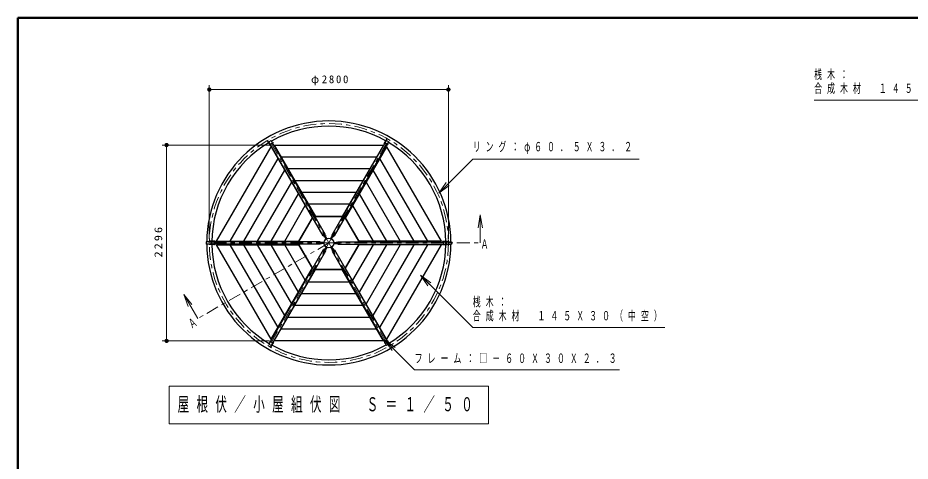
# Model space of a CAD drawing. Units: millimetres on the paper, with parts at other scales. Extents: x -385 to 0, y -5 to 267.
# Drawn here: x -385 to -176, y 163.1 to 267 of the extents above; entities that cross this region are included whole.
import ezdxf
from ezdxf.enums import TextEntityAlignment as Align

# ---------------------------------------------------------------- set-up
doc = ezdxf.new("R2010")
doc.units = ezdxf.units.MM
doc.linetypes.add('USER1', pattern=[4.5, 2.5, -2])
doc.linetypes.add('USER2', pattern=[6, 3, -1, 1, -1])
doc.layers.add('LY_1', color=131, linetype='Continuous', lineweight=25)
doc.layers.add('LY_4', color=7, linetype='Continuous', lineweight=13)
doc.styles.add('ＭＳ ゴシック', font='')
doc.styles.get('ＭＳ ゴシック').set_extended_font_data('MS Gothic')

# ---------------------------------------------------------------- blocks, each defined once
blk = doc.blocks.new('filled_dot')
at = {"color": 0, "linetype": 'Continuous', "lineweight": -2, "const_width": 1.25}
blk.add_lwpolyline([(-0.625, 0, 1), (0.625, 0, 1)], format="xyb", close=True, dxfattribs=at)

msp = doc.modelspace()

# ---------------------------------------------------------------- linework, layer by layer
at = {"layer": 'LY_1', "color": 7, "lineweight": 13}
for p, q in [((-340.167, 215.216), (-340.167, 251.181)), ((-284.167, 215.216), (-284.167, 251.181)), ((-340.167, 250.181), (-284.167, 250.181)), ((-326.076, 237.175), (-351.167, 237.175)), ((-350.167, 191.257), (-350.167, 237.175)), ((-286.432, 225.886), (-284.664, 228.361)), ((-286.432, 225.886), (-284.311, 228.007)), ((-283.957, 227.653), (-286.432, 225.886)), ((-277.201, 217.776), (-276.701, 220.776)), ((-276.701, 220.776), (-276.201, 217.776)), ((-276.701, 220.776), (-276.701, 217.776)), ((-276.701, 220.776), (-276.701, 214.216)), ((-288.956, 204.161), (-290.724, 206.636)), ((-290.724, 206.636), (-288.249, 204.868)), ((-290.724, 206.636), (-288.602, 204.514)), ((-345.094, 199.316), (-346.161, 202.164)), ((-346.161, 202.164), (-344.228, 199.816)), ((-346.161, 202.164), (-344.661, 199.566)), ((-346.161, 202.164), (-342.881, 196.483)), ((-326.076, 191.257), (-351.167, 191.257)), ((-297.354, 189.015), (-299.122, 191.49)), ((-299.122, 191.49), (-296.647, 189.722)), ((-299.122, 191.49), (-297.001, 189.369)), ((-349.567, 180.616), (-349.567, 171.816)), ((-274.767, 180.616), (-349.567, 180.616)), ((-274.767, 171.816), (-274.767, 180.616)), ((-349.567, 171.816), (-274.767, 171.816))]:
    msp.add_line(p, q, dxfattribs=at)
at = {"layer": 'LY_1', "color": 190}
for p, q in [((-325.806, 237.06), (-326.505, 238.27)), ((-299.203, 237.45), (-298.505, 238.66)), ((-326.198, 237.918), (-325.678, 238.218)), ((-313.462, 215.859), (-326.198, 237.918)), ((-312.942, 216.159), (-325.678, 238.218)), ((-311.392, 216.159), (-298.656, 238.218)), ((-310.872, 215.859), (-298.136, 237.918)), ((-298.656, 238.218), (-298.136, 237.918)), ((-313.667, 216.214), (-313.147, 216.514)), ((-312.816, 215.161), (-313.485, 216.319)), ((-313.462, 215.859), (-313.28, 215.964)), ((-312.66, 215.251), (-313.329, 216.409)), ((-313.124, 216.054), (-312.942, 216.159)), ((-311.673, 215.251), (-311.005, 216.409)), ((-311.517, 215.161), (-310.849, 216.319)), ((-311.392, 216.159), (-311.21, 216.054)), ((-311.187, 216.514), (-310.667, 216.214)), ((-311.054, 215.964), (-310.872, 215.859)), ((-338.77, 214.606), (-340.167, 214.606)), ((-338.77, 213.826), (-340.167, 213.826)), ((-339.709, 214.516), (-339.709, 213.916)), ((-314.237, 214.516), (-339.709, 214.516)), ((-339.709, 213.916), (-339.709, 214.516)), ((-314.237, 214.516), (-339.709, 214.516)), ((-314.237, 213.916), (-339.709, 213.916)), ((-314.237, 213.916), (-339.709, 213.916)), ((-314.647, 214.516), (-314.647, 213.916)), ((-314.647, 213.916), (-314.647, 214.516)), ((-313.31, 214.306), (-314.647, 214.306)), ((-313.31, 214.306), (-314.647, 214.306)), ((-313.31, 214.126), (-314.647, 214.126)), ((-313.31, 214.126), (-314.647, 214.126)), ((-314.237, 214.516), (-314.237, 214.306)), ((-314.237, 214.306), (-314.237, 214.516)), ((-314.237, 214.126), (-314.237, 213.916)), ((-314.237, 213.916), (-314.237, 214.126)), ((-312.816, 213.271), (-313.485, 212.113)), ((-312.66, 213.181), (-313.329, 212.023)), ((-311.673, 213.181), (-311.005, 212.023)), ((-311.517, 213.271), (-310.849, 212.113)), ((-311.024, 214.306), (-309.687, 214.306)), ((-311.024, 214.306), (-309.687, 214.306)), ((-311.024, 214.126), (-309.687, 214.126)), ((-311.024, 214.126), (-309.687, 214.126)), ((-310.097, 214.306), (-310.097, 214.516)), ((-310.097, 214.516), (-284.625, 214.516)), ((-310.097, 214.516), (-310.097, 214.306)), ((-310.097, 214.516), (-284.625, 214.516)), ((-310.097, 213.916), (-310.097, 214.126)), ((-310.097, 214.126), (-310.097, 213.916)), ((-310.097, 213.916), (-284.625, 213.916)), ((-310.097, 213.916), (-284.625, 213.916)), ((-309.687, 213.916), (-309.687, 214.516)), ((-309.687, 214.516), (-309.687, 213.916)), ((-285.564, 214.606), (-284.167, 214.606)), ((-285.564, 213.826), (-284.167, 213.826)), ((-284.625, 213.916), (-284.625, 214.516)), ((-284.625, 214.516), (-284.625, 213.916)), ((-313.462, 212.573), (-326.198, 190.514)), ((-312.942, 212.273), (-325.678, 190.214)), ((-313.147, 211.918), (-313.667, 212.218)), ((-313.28, 212.468), (-313.462, 212.573)), ((-312.942, 212.273), (-313.124, 212.378)), ((-311.21, 212.378), (-311.392, 212.273)), ((-311.392, 212.273), (-298.656, 190.214)), ((-310.667, 212.218), (-311.187, 211.918)), ((-310.872, 212.573), (-311.054, 212.468)), ((-310.872, 212.573), (-298.136, 190.514)), ((-325.678, 190.214), (-326.198, 190.514)), ((-325.131, 190.982), (-325.829, 189.772)), ((-298.136, 190.514), (-298.656, 190.214)), ((-298.528, 191.372), (-297.829, 190.162))]:
    msp.add_line(p, q, dxfattribs=at)
at = {"layer": 'LY_1', "color": 190, "linetype": 'USER2', "lineweight": 13}
for p, q in [((-312.167, 214.216), (-326.167, 238.465)), ((-312.167, 214.216), (-298.167, 238.465)), ((-326.05, 237.225), (-325.152, 237.743)), ((-299.182, 237.743), (-298.284, 237.225)), ((-313.329, 215.63), (-312.81, 215.93)), ((-311.524, 215.93), (-311.004, 215.63)), ((-312.167, 214.216), (-340.167, 214.216)), ((-312.167, 214.216), (-340.167, 214.216)), ((-339.035, 214.735), (-339.035, 213.697)), ((-339.035, 213.697), (-339.035, 214.735)), ((-312.167, 214.216), (-326.167, 189.967)), ((-313.972, 214.516), (-313.972, 213.916)), ((-313.972, 213.916), (-313.972, 214.516)), ((-312.167, 214.216), (-284.167, 214.216)), ((-312.167, 214.216), (-284.167, 214.216)), ((-312.167, 214.216), (-298.167, 189.967)), ((-310.362, 213.916), (-310.362, 214.516)), ((-310.362, 214.516), (-310.362, 213.916)), ((-285.299, 213.697), (-285.299, 214.735)), ((-285.299, 214.735), (-285.299, 213.697)), ((-312.81, 212.503), (-313.329, 212.803)), ((-311.004, 212.803), (-311.524, 212.503)), ((-325.152, 190.689), (-326.05, 191.207)), ((-298.284, 191.207), (-299.182, 190.689))]:
    msp.add_line(p, q, dxfattribs=at)
at = {"layer": 'LY_1', "color": 4}
for p, q in [((-338.447, 214.616), (-325.653, 236.775)), ((-324.961, 237.175), (-299.373, 237.175)), ((-298.68, 236.775), (-285.887, 214.616)), ((-323.367, 234.415), (-300.967, 234.415)), ((-335.26, 214.616), (-324.06, 234.015)), ((-300.274, 234.015), (-289.074, 214.616)), ((-332.073, 214.616), (-322.466, 231.255)), ((-321.774, 231.655), (-302.56, 231.655)), ((-301.868, 231.255), (-292.261, 214.616)), ((-328.886, 214.616), (-320.873, 228.495)), ((-320.18, 228.895), (-304.154, 228.895)), ((-303.461, 228.495), (-295.448, 214.616)), ((-325.699, 214.616), (-319.279, 225.735)), ((-318.586, 226.135), (-305.747, 226.135)), ((-305.055, 225.735), (-298.635, 214.616)), ((-322.512, 214.616), (-317.686, 222.975)), ((-316.993, 223.375), (-307.341, 223.375)), ((-306.648, 222.975), (-301.822, 214.616)), ((-319.176, 214.616), (-316.018, 220.086)), ((-319.115, 214.616), (-315.988, 220.034)), ((-315.325, 220.486), (-309.009, 220.486)), ((-315.295, 220.434), (-309.039, 220.434)), ((-308.346, 220.034), (-305.218, 214.616)), ((-308.316, 220.086), (-305.158, 214.616)), ((-325.653, 191.657), (-338.447, 213.816)), ((-324.06, 194.417), (-335.26, 213.816)), ((-322.466, 197.177), (-332.073, 213.816)), ((-320.873, 199.937), (-328.886, 213.816)), ((-319.279, 202.697), (-325.699, 213.816)), ((-317.686, 205.457), (-322.512, 213.816)), ((-316.018, 208.346), (-319.176, 213.816)), ((-315.988, 208.398), (-319.115, 213.816)), ((-305.218, 213.816), (-308.346, 208.398)), ((-305.158, 213.816), (-308.316, 208.346)), ((-301.822, 213.816), (-306.648, 205.457)), ((-298.635, 213.816), (-305.055, 202.697)), ((-295.448, 213.816), (-303.461, 199.937)), ((-292.261, 213.816), (-301.868, 197.177)), ((-289.074, 213.816), (-300.274, 194.417)), ((-285.887, 213.816), (-298.68, 191.657)), ((-309.009, 207.946), (-315.325, 207.946)), ((-309.039, 207.998), (-315.295, 207.998)), ((-307.341, 205.057), (-316.993, 205.057)), ((-305.747, 202.297), (-318.586, 202.297)), ((-304.154, 199.537), (-320.18, 199.537)), ((-302.56, 196.777), (-321.774, 196.777)), ((-300.967, 194.017), (-323.367, 194.017)), ((-299.373, 191.257), (-324.961, 191.257))]:
    msp.add_line(p, q, dxfattribs=at)
at = {"layer": 'LY_1', "color": 7}
for p, q in [((-325.653, 236.775), (-315.988, 220.034)), ((-324.961, 237.175), (-315.295, 220.434)), ((-299.373, 237.175), (-309.039, 220.434)), ((-298.68, 236.775), (-308.346, 220.034)), ((-338.447, 214.616), (-319.115, 214.616)), ((-338.447, 213.816), (-319.115, 213.816)), ((-285.887, 214.616), (-305.218, 214.616)), ((-285.887, 213.816), (-305.218, 213.816)), ((-325.653, 191.657), (-315.988, 208.398)), ((-324.961, 191.257), (-315.295, 207.998)), ((-299.373, 191.257), (-309.039, 207.998)), ((-298.68, 191.657), (-308.346, 208.398))]:
    msp.add_line(p, q, dxfattribs=at)
at = {"layer": 'LY_1', "color": 7, "linetype": 'USER2', "lineweight": 13}
for q in [(-342.881, 196.483), (-276.701, 214.216)]:
    msp.add_line((-312.167, 214.216), q, dxfattribs=at)
at = {"layer": 'LY_1', "color": 70}
for p, q in [((-339.709, 214.466), (-340.867, 214.466)), ((-340.867, 214.466), (-340.867, 213.966)), ((-339.709, 213.966), (-340.867, 213.966)), ((-284.625, 214.466), (-283.467, 214.466)), ((-284.625, 213.966), (-283.467, 213.966)), ((-283.467, 214.466), (-283.467, 213.966))]:
    msp.add_line(p, q, dxfattribs=at)
at = {"layer": 'LY_1', "color": 70, "linetype": 'USER1', "lineweight": 13}
for p, q in [((-339.467, 214.466), (-339.709, 214.466)), ((-339.467, 213.966), (-339.709, 213.966)), ((-339.467, 214.466), (-339.467, 213.966)), ((-284.867, 214.466), (-284.867, 213.966)), ((-284.867, 214.466), (-284.625, 214.466)), ((-284.867, 213.966), (-284.625, 213.966))]:
    msp.add_line(p, q, dxfattribs=at)
at = {"layer": 'LY_1', "color": 7, "lineweight": 13}
for points in [[(-131.305, 225.54), (-153.445, 247.694), (-198.511, 247.694)], [(-286.432, 225.886), (-278.462, 233.855), (-239.462, 233.855)], [(-290.724, 206.636), (-278.462, 194.374), (-233.462, 194.374)], [(-299.122, 191.49), (-292.128, 184.496), (-244.071, 184.496)]]:
    msp.add_lwpolyline(points, dxfattribs=at)
at = {"layer": 'LY_1', "color": 2, "linetype": 'USER2', "lineweight": 13}
msp.add_circle((-312.167, 214.216), 28, dxfattribs=at)
at = {"layer": 'LY_1', "color": 7}
msp.add_circle((-312.167, 214.216), 1.143, dxfattribs=at)
at = {"layer": 'LY_1', "color": 2}
for radius, start, end in [(28.605, 0.50076, 179.49924), (27.395, 60.62745, 119.37255), (27.395, 120.62745, 179.37255), (27.395, 0.62745, 59.37255), (28.605, 180.50076, 359.49924), (27.395, 180.62745, 239.37255), (27.395, 300.62745, 359.37255), (27.395, 240.62745, 299.37255)]:
    msp.add_arc((-312.167, 214.216), radius, start, end, dxfattribs=at)
at = {"layer": 'LY_4', "lineweight": 50}
for p, q in [((-385, 267), (-385, 0)), ((0, 267), (-385, 267))]:
    msp.add_line(p, q, dxfattribs=at)

# ---------------------------------------------------------------- block references
at = {"layer": 'LY_1', "color": 7, "lineweight": 13, "xscale": 0.4, "yscale": 0.4}
msp.add_blockref('filled_dot', (-340.167, 250.181), dxfattribs=at)
for p, rotation in [((-284.167, 250.181), 180), ((-350.167, 237.175), 270), ((-350.167, 191.257), 90)]:
    msp.add_blockref('filled_dot', p, dxfattribs=dict(at, rotation=rotation))

# ---------------------------------------------------------------- texts
at = {"layer": 'LY_1', "color": 7, "style": 'ＭＳ ゴシック', "width": 0.6}
msp.add_text('Ａ', height=2.199, dxfattribs=at).set_placement((-276.616, 212.203), align=Align.BOTTOM_LEFT)
msp.add_text('Ａ', height=2.199, rotation=30, dxfattribs=at).set_placement((-344.026, 193.497), align=Align.BOTTOM_LEFT)
at = {"layer": 'LY_1', "color": 7, "style": 'ＭＳ ゴシック'}
for s, insert, char_height, attachment_point in [('\\T1.64;\\W0.6;桟木：', (-198.511, 253.644), 2.199, 4), ('\\T1.33;φ2800', (-311.759, 251.181), 1.833, 8), ('\\T1.64;\\W0.6;合成木材\u3000１４５Ｘ３０（中空）', (-198.511, 250.344), 2.199, 4), ('\\T1.63;\\W0.6;リング：φ６０．５Ｘ３．２', (-278.462, 236.505), 2.199, 4), ('\\T1.64;\\W0.6;桟木：', (-278.462, 200.324), 2.199, 4), ('\\T1.64;\\W0.6;合成木材\u3000１４５Ｘ３０（中空）', (-278.462, 197.024), 2.199, 4), ('\\T1.64;\\W0.6;フレーム：□－６０Ｘ３０Ｘ２．３', (-292.071, 187.146), 2.199, 4), ('\\T1.64;\\W0.6;屋根伏／小屋組伏図\u3000Ｓ＝１／５０', (-312.167, 176.216), 3.299, 5)]:
    msp.add_mtext(s, dxfattribs=dict(at, insert=insert, char_height=char_height, attachment_point=attachment_point))
at = {"layer": 'LY_1', "color": 7, "insert": (-351.167, 214.633), "char_height": 1.833, "attachment_point": 8, "rotation": 90, "style": 'ＭＳ ゴシック'}
msp.add_mtext('\\T1.33;\\W1.15;2296', dxfattribs=at)

doc.saveas('drawing.dxf')
